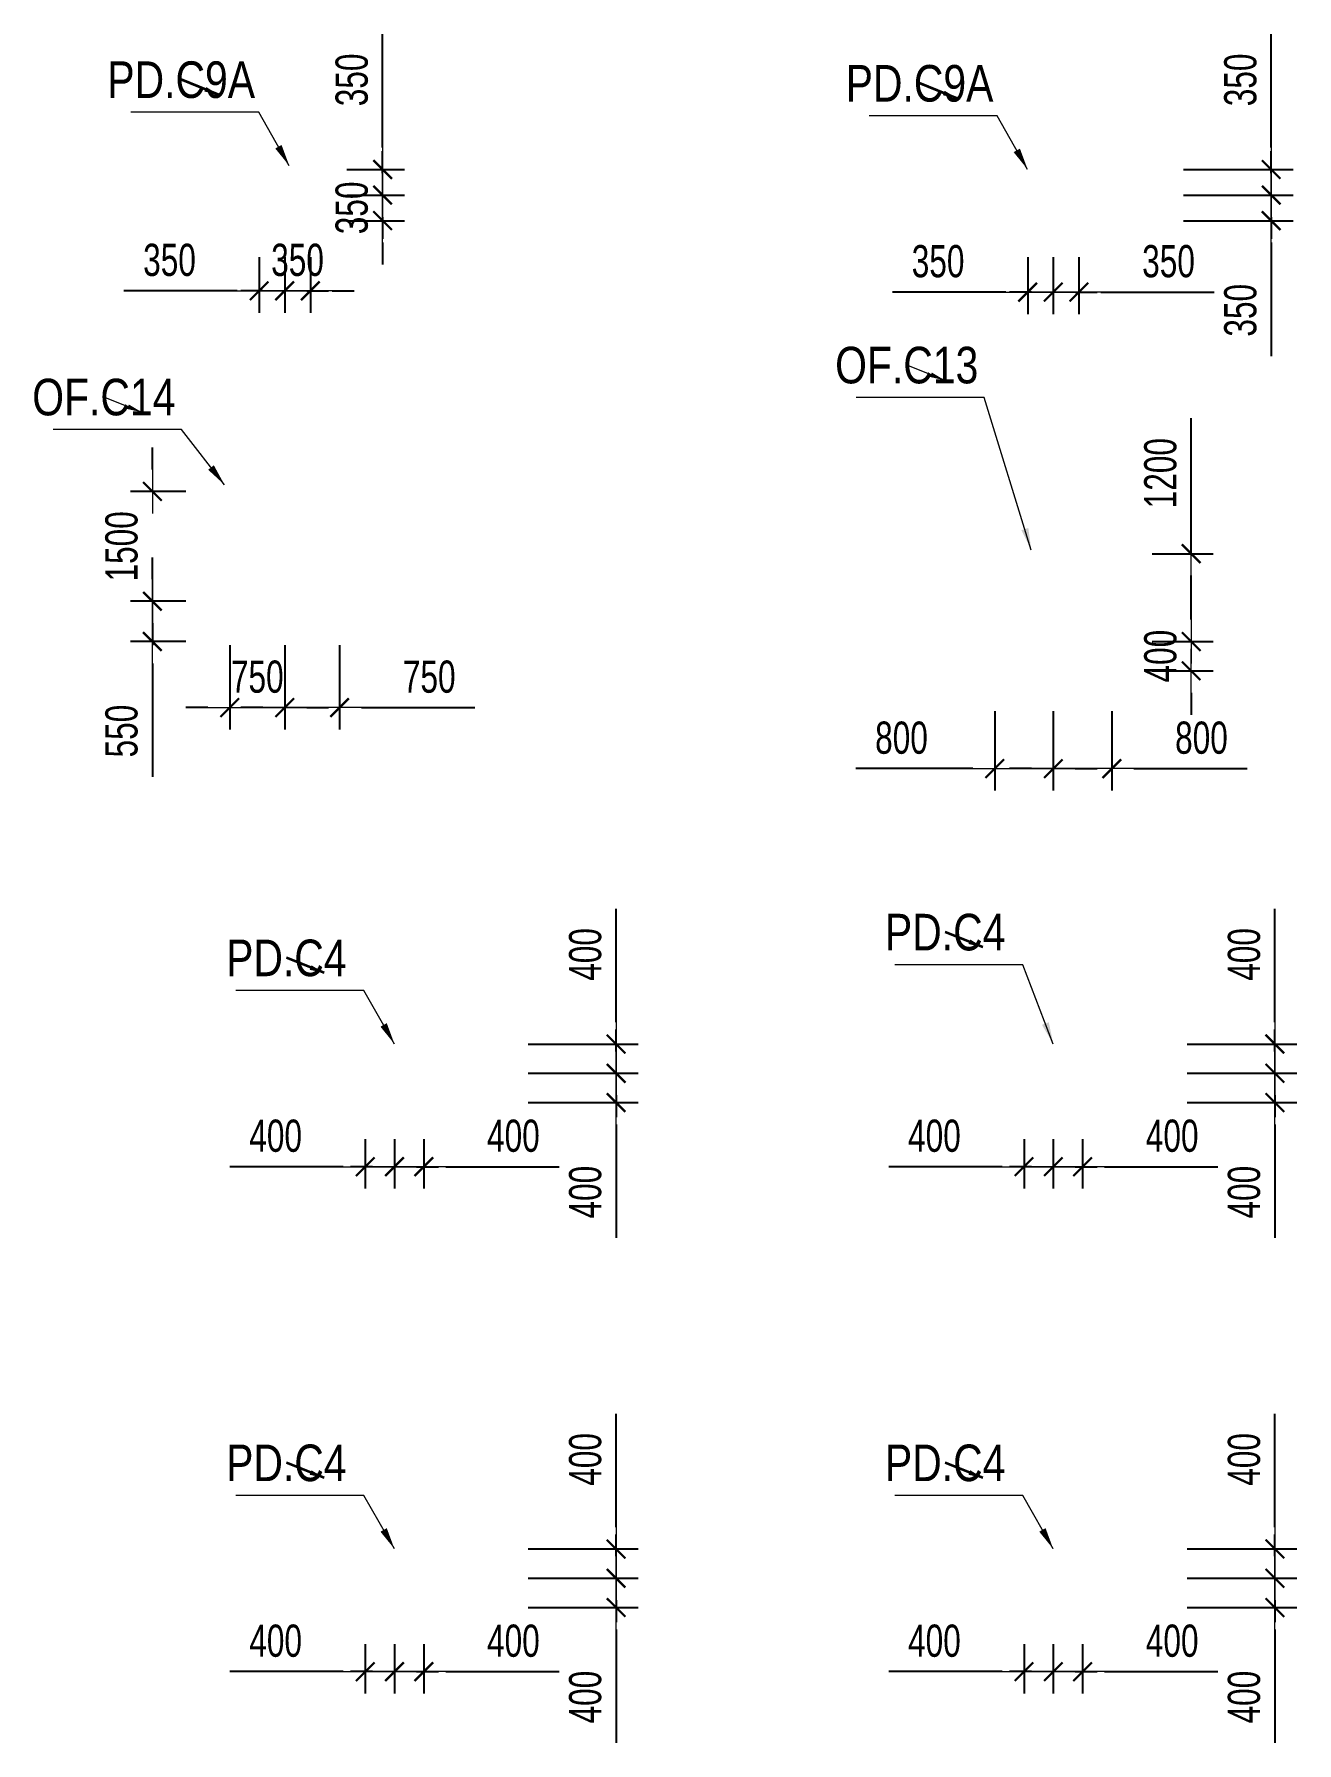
# Model space of a CAD drawing. Header units: millimetres. Extents: x -259680 to 286077, y 2206 to 90611.
# Drawn here: x 31777 to 49027, y 23251 to 46599 of the extents above; entities that cross this region are included whole.
import ezdxf
from ezdxf.enums import TextEntityAlignment as Align

# ---------------------------------------------------------------- set-up
doc = ezdxf.new("R2010")
doc.units = ezdxf.units.MM
doc.layers.get('0').update_dxf_attribs({"lineweight": 20})
doc.layers.get('Defpoints').update_dxf_attribs({"color": 151, "lineweight": 9})
for name, color, linetype, lineweight in [('$0$C1', 20, 'Continuous', 35), ('$1$NDC_S_ANNO', 7, 'Continuous', 20), ('$1$NDC_S_DIM', 1, 'Continuous', 15), ('$1$NDC_S_VN TEXT', 7, 'Continuous', 20), ('NDC_S_DIM', 1, 'Continuous', 15)]:
    doc.layers.add(name, color=color, linetype=linetype, lineweight=lineweight)
doc.styles.add('$1$NDC_DIM', font='', dxfattribs={"width": 0.75})
doc.styles.add('$2$ARIAL', font='arial.ttf', dxfattribs={"width": 0.8})
doc.styles.add('NDC_DIM', font='', dxfattribs={"width": 0.75})
doc.styles.get('$1$NDC_DIM').set_extended_font_data('Dotum')
doc.styles.get('NDC_DIM').set_extended_font_data('Dotum')
doc.dimstyles.new('$0$NDC_dim_150', dxfattribs={"dimscale": 150, "dimtxt": 2.2, "dimasz": 1.5, "dimexe": 1.5, "dimexo": 2.5, "dimgap": 1, "dimtad": 1, "dimdec": 0, "dimzin": 0, "dimdsep": 46, "dimtxsty": '$1$NDC_DIM', "dimblk": '$1$DIMMARK', "dimcen": 0.09, "dimdle": 1.2, "dimclrd": 1, "dimclre": 1, "dimclrt": 3, "dimadec": 0, "dimazin": 0, "dimtfac": 1, "dimtdec": 0, "dimtix": 1, "dimtofl": 0, "dimtmove": 0, "dimatfit": 3, "dimfxl": 0, "dimtolj": 1, "dimtzin": 0, "dimarcsym": 0})
doc.dimstyles.new('$1$NDC_dim_iso', dxfattribs={"dimtxt": 2.2, "dimasz": 1, "dimexe": 1.5, "dimexo": 2.5, "dimgap": 1, "dimtad": 1, "dimdec": 0, "dimzin": 0, "dimdsep": 46, "dimtxsty": '$1$NDC_DIM', "dimblk": '$1$DIMMARK', "dimcen": 0.09, "dimdle": 1.2, "dimclrd": 1, "dimclre": 1, "dimclrt": 3, "dimadec": 0, "dimazin": 0, "dimtfac": 1, "dimtdec": 0, "dimtix": 1, "dimtofl": 0, "dimtmove": 0, "dimatfit": 3, "dimfxl": 0, "dimtolj": 1, "dimtzin": 0, "dimarcsym": 0})
doc.dimstyles.new('NDC_dim_200', dxfattribs={"dimscale": 200, "dimtxt": 2.2, "dimasz": 1.5, "dimexe": 1.5, "dimexo": 2.5, "dimgap": 1, "dimtad": 1, "dimdec": 0, "dimzin": 0, "dimdsep": 46, "dimtxsty": 'NDC_DIM', "dimblk": 'DIMMARK', "dimcen": 0.09, "dimdle": 1.2, "dimclrd": 1, "dimclre": 1, "dimclrt": 3, "dimadec": 0, "dimazin": 0, "dimtfac": 1, "dimtdec": 0, "dimtix": 1, "dimtofl": 0, "dimtmove": 0, "dimatfit": 3, "dimfxl": 0, "dimtolj": 1, "dimtzin": 0, "dimarcsym": 0})

# ---------------------------------------------------------------- blocks, each defined once
blk = doc.blocks.new('$1$DIMMARK')
at = {"layer": '$1$NDC_S_DIM', "color": 1}
blk.add_line((-1.5, 0), (1, 0), dxfattribs=at)
at = {"layer": '$1$NDC_S_DIM', "color": 2, "const_width": 0.1}
blk.add_lwpolyline([(-0.424, -0.424), (0.424, 0.424)], dxfattribs=at)
blk = doc.blocks.new('DIMMARK')
at = {"layer": 'NDC_S_DIM', "color": 1}
blk.add_line((-1.5, 0), (1, 0), dxfattribs=at)
at = {"layer": 'NDC_S_DIM', "color": 2, "const_width": 0.1}
blk.add_lwpolyline([(-0.424, -0.424), (0.424, 0.424)], dxfattribs=at)
blk = doc.blocks.new('*D1469')
at = {"layer": 'Defpoints', "color": 0, "ltscale": 100, "transparency": 16777216}
for p in [(45700, 32000), (46100, 32000), (46100, 31124)]:
    blk.add_point(p, dxfattribs=at)
at = {"layer": 'NDC_S_DIM', "color": 1, "lineweight": -2, "ltscale": 100, "transparency": 16777216}
for p, q in [((45700, 31500), (45700, 30824)), ((46100, 31500), (46100, 30824)), ((45400, 31124), (45100, 31124)), ((46400, 31124), (47949, 31124))]:
    blk.add_line(p, q, dxfattribs=at)
at = {"layer": 'NDC_S_DIM', "color": 1, "lineweight": -2, "ltscale": 100, "transparency": 16777216, "xscale": 300, "yscale": 300, "zscale": 300}
blk.add_blockref('DIMMARK', (45700, 31124), dxfattribs=at)
at = {"layer": 'NDC_S_DIM', "color": 1, "lineweight": -2, "ltscale": 100, "transparency": 16777216, "xscale": 300, "yscale": 300, "zscale": 300, "rotation": 180}
blk.add_blockref('DIMMARK', (46100, 31124), dxfattribs=at)
at = {"layer": 'NDC_S_DIM', "color": 3, "ltscale": 100, "transparency": 16777216, "insert": (47324, 31544), "char_height": 440, "attachment_point": 5, "style": 'NDC_DIM'}
blk.add_mtext('\\A1;400', dxfattribs=at)
blk = doc.blocks.new('*D1470')
at = {"layer": 'Defpoints', "color": 0, "ltscale": 100, "transparency": 16777216}
for p in [(45300, 32000), (45700, 32000), (45700, 31124)]:
    blk.add_point(p, dxfattribs=at)
at = {"layer": 'NDC_S_DIM', "color": 1, "lineweight": -2, "ltscale": 100, "transparency": 16777216}
for p, q in [((45300, 31500), (45300, 30824)), ((45700, 31500), (45700, 30824)), ((45000, 31124), (43451, 31124)), ((46000, 31124), (46300, 31124))]:
    blk.add_line(p, q, dxfattribs=at)
at = {"layer": 'NDC_S_DIM', "color": 1, "lineweight": -2, "ltscale": 100, "transparency": 16777216, "xscale": 300, "yscale": 300, "zscale": 300}
blk.add_blockref('DIMMARK', (45300, 31124), dxfattribs=at)
at = {"layer": 'NDC_S_DIM', "color": 1, "lineweight": -2, "ltscale": 100, "transparency": 16777216, "xscale": 300, "yscale": 300, "zscale": 300, "rotation": 180}
blk.add_blockref('DIMMARK', (45700, 31124), dxfattribs=at)
at = {"layer": 'NDC_S_DIM', "color": 3, "ltscale": 100, "transparency": 16777216, "insert": (44076, 31544), "char_height": 440, "attachment_point": 5, "style": 'NDC_DIM'}
blk.add_mtext('\\A1;400', dxfattribs=at)
blk = doc.blocks.new('*D1471')
at = {"layer": 'Defpoints', "color": 0, "ltscale": 100, "transparency": 16777216}
for p in [(46100, 32800), (48727, 32800), (46100, 32400)]:
    blk.add_point(p, dxfattribs=at)
at = {"layer": 'NDC_S_DIM', "color": 1, "lineweight": -2, "ltscale": 100, "transparency": 16777216}
for p, q in [((48727, 33100), (48727, 34649)), ((47527, 32800), (49027, 32800)), ((47527, 32400), (49027, 32400)), ((48727, 32100), (48727, 31800))]:
    blk.add_line(p, q, dxfattribs=at)
at = {"layer": 'NDC_S_DIM', "color": 1, "lineweight": -2, "ltscale": 100, "transparency": 16777216, "xscale": 300, "yscale": 300, "zscale": 300}
for p, rotation in [((48727, 32800), 270), ((48727, 32400), 90)]:
    blk.add_blockref('DIMMARK', p, dxfattribs=dict(at, rotation=rotation))
at = {"layer": 'NDC_S_DIM', "color": 3, "ltscale": 100, "transparency": 16777216, "insert": (48307, 34024), "char_height": 440, "attachment_point": 5, "rotation": 90, "style": 'NDC_DIM'}
blk.add_mtext('\\A1;400', dxfattribs=at)
blk = doc.blocks.new('*D1472')
at = {"layer": 'Defpoints', "color": 0, "ltscale": 100, "transparency": 16777216}
for p in [(46100, 32400), (48727, 32400), (46100, 32000)]:
    blk.add_point(p, dxfattribs=at)
at = {"layer": 'NDC_S_DIM', "color": 1, "lineweight": -2, "ltscale": 100, "transparency": 16777216}
for p, q in [((48727, 32700), (48727, 33000)), ((47527, 32400), (49027, 32400)), ((47527, 32000), (49027, 32000)), ((48727, 31700), (48727, 30151))]:
    blk.add_line(p, q, dxfattribs=at)
at = {"layer": 'NDC_S_DIM', "color": 1, "lineweight": -2, "ltscale": 100, "transparency": 16777216, "xscale": 300, "yscale": 300, "zscale": 300}
for p, rotation in [((48727, 32400), 270), ((48727, 32000), 90)]:
    blk.add_blockref('DIMMARK', p, dxfattribs=dict(at, rotation=rotation))
at = {"layer": 'NDC_S_DIM', "color": 3, "ltscale": 100, "transparency": 16777216, "insert": (48307, 30776), "char_height": 440, "attachment_point": 5, "rotation": 90, "style": 'NDC_DIM'}
blk.add_mtext('\\A1;400', dxfattribs=at)
blk = doc.blocks.new('*D1473')
at = {"layer": 'Defpoints', "color": 0, "ltscale": 100, "transparency": 16777216}
for p in [(36700, 32000), (37100, 32000), (37100, 31124)]:
    blk.add_point(p, dxfattribs=at)
at = {"layer": 'NDC_S_DIM', "color": 1, "lineweight": -2, "ltscale": 100, "transparency": 16777216}
for p, q in [((36700, 31500), (36700, 30824)), ((37100, 31500), (37100, 30824)), ((36400, 31124), (36100, 31124)), ((37400, 31124), (38949, 31124))]:
    blk.add_line(p, q, dxfattribs=at)
at = {"layer": 'NDC_S_DIM', "color": 1, "lineweight": -2, "ltscale": 100, "transparency": 16777216, "xscale": 300, "yscale": 300, "zscale": 300}
blk.add_blockref('DIMMARK', (36700, 31124), dxfattribs=at)
at = {"layer": 'NDC_S_DIM', "color": 1, "lineweight": -2, "ltscale": 100, "transparency": 16777216, "xscale": 300, "yscale": 300, "zscale": 300, "rotation": 180}
blk.add_blockref('DIMMARK', (37100, 31124), dxfattribs=at)
at = {"layer": 'NDC_S_DIM', "color": 3, "ltscale": 100, "transparency": 16777216, "insert": (38324, 31544), "char_height": 440, "attachment_point": 5, "style": 'NDC_DIM'}
blk.add_mtext('\\A1;400', dxfattribs=at)
blk = doc.blocks.new('*D1474')
at = {"layer": 'Defpoints', "color": 0, "ltscale": 100, "transparency": 16777216}
for p in [(36300, 32000), (36700, 32000), (36700, 31124)]:
    blk.add_point(p, dxfattribs=at)
at = {"layer": 'NDC_S_DIM', "color": 1, "lineweight": -2, "ltscale": 100, "transparency": 16777216}
for p, q in [((36300, 31500), (36300, 30824)), ((36700, 31500), (36700, 30824)), ((36000, 31124), (34451, 31124)), ((37000, 31124), (37300, 31124))]:
    blk.add_line(p, q, dxfattribs=at)
at = {"layer": 'NDC_S_DIM', "color": 1, "lineweight": -2, "ltscale": 100, "transparency": 16777216, "xscale": 300, "yscale": 300, "zscale": 300}
blk.add_blockref('DIMMARK', (36300, 31124), dxfattribs=at)
at = {"layer": 'NDC_S_DIM', "color": 1, "lineweight": -2, "ltscale": 100, "transparency": 16777216, "xscale": 300, "yscale": 300, "zscale": 300, "rotation": 180}
blk.add_blockref('DIMMARK', (36700, 31124), dxfattribs=at)
at = {"layer": 'NDC_S_DIM', "color": 3, "ltscale": 100, "transparency": 16777216, "insert": (35076, 31544), "char_height": 440, "attachment_point": 5, "style": 'NDC_DIM'}
blk.add_mtext('\\A1;400', dxfattribs=at)
blk = doc.blocks.new('*D1475')
at = {"layer": 'Defpoints', "color": 0, "ltscale": 100, "transparency": 16777216}
for p in [(37100, 32800), (39727, 32800), (37100, 32400)]:
    blk.add_point(p, dxfattribs=at)
at = {"layer": 'NDC_S_DIM', "color": 1, "lineweight": -2, "ltscale": 100, "transparency": 16777216}
for p, q in [((39727, 33100), (39727, 34649)), ((38527, 32800), (40027, 32800)), ((38527, 32400), (40027, 32400)), ((39727, 32100), (39727, 31800))]:
    blk.add_line(p, q, dxfattribs=at)
at = {"layer": 'NDC_S_DIM', "color": 1, "lineweight": -2, "ltscale": 100, "transparency": 16777216, "xscale": 300, "yscale": 300, "zscale": 300}
for p, rotation in [((39727, 32800), 270), ((39727, 32400), 90)]:
    blk.add_blockref('DIMMARK', p, dxfattribs=dict(at, rotation=rotation))
at = {"layer": 'NDC_S_DIM', "color": 3, "ltscale": 100, "transparency": 16777216, "insert": (39307, 34024), "char_height": 440, "attachment_point": 5, "rotation": 90, "style": 'NDC_DIM'}
blk.add_mtext('\\A1;400', dxfattribs=at)
blk = doc.blocks.new('*D1476')
at = {"layer": 'Defpoints', "color": 0, "ltscale": 100, "transparency": 16777216}
for p in [(37100, 32400), (39727, 32400), (37100, 32000)]:
    blk.add_point(p, dxfattribs=at)
at = {"layer": 'NDC_S_DIM', "color": 1, "lineweight": -2, "ltscale": 100, "transparency": 16777216}
for p, q in [((39727, 32700), (39727, 33000)), ((38527, 32400), (40027, 32400)), ((38527, 32000), (40027, 32000)), ((39727, 31700), (39727, 30151))]:
    blk.add_line(p, q, dxfattribs=at)
at = {"layer": 'NDC_S_DIM', "color": 1, "lineweight": -2, "ltscale": 100, "transparency": 16777216, "xscale": 300, "yscale": 300, "zscale": 300}
for p, rotation in [((39727, 32400), 270), ((39727, 32000), 90)]:
    blk.add_blockref('DIMMARK', p, dxfattribs=dict(at, rotation=rotation))
at = {"layer": 'NDC_S_DIM', "color": 3, "ltscale": 100, "transparency": 16777216, "insert": (39307, 30776), "char_height": 440, "attachment_point": 5, "rotation": 90, "style": 'NDC_DIM'}
blk.add_mtext('\\A1;400', dxfattribs=at)
blk = doc.blocks.new('*D1477')
at = {"layer": 'Defpoints', "color": 0, "ltscale": 100, "transparency": 16777216}
for p in [(36700, 25100), (37100, 25100), (37100, 24224)]:
    blk.add_point(p, dxfattribs=at)
at = {"layer": 'NDC_S_DIM', "color": 1, "lineweight": -2, "ltscale": 100, "transparency": 16777216}
for p, q in [((36700, 24600), (36700, 23924)), ((37100, 24600), (37100, 23924)), ((36400, 24224), (36100, 24224)), ((37400, 24224), (38949, 24224))]:
    blk.add_line(p, q, dxfattribs=at)
at = {"layer": 'NDC_S_DIM', "color": 1, "lineweight": -2, "ltscale": 100, "transparency": 16777216, "xscale": 300, "yscale": 300, "zscale": 300}
blk.add_blockref('DIMMARK', (36700, 24224), dxfattribs=at)
at = {"layer": 'NDC_S_DIM', "color": 1, "lineweight": -2, "ltscale": 100, "transparency": 16777216, "xscale": 300, "yscale": 300, "zscale": 300, "rotation": 180}
blk.add_blockref('DIMMARK', (37100, 24224), dxfattribs=at)
at = {"layer": 'NDC_S_DIM', "color": 3, "ltscale": 100, "transparency": 16777216, "insert": (38324, 24644), "char_height": 440, "attachment_point": 5, "style": 'NDC_DIM'}
blk.add_mtext('\\A1;400', dxfattribs=at)
blk = doc.blocks.new('*D1478')
at = {"layer": 'Defpoints', "color": 0, "ltscale": 100, "transparency": 16777216}
for p in [(36300, 25100), (36700, 25100), (36700, 24224)]:
    blk.add_point(p, dxfattribs=at)
at = {"layer": 'NDC_S_DIM', "color": 1, "lineweight": -2, "ltscale": 100, "transparency": 16777216}
for p, q in [((36300, 24600), (36300, 23924)), ((36700, 24600), (36700, 23924)), ((36000, 24224), (34451, 24224)), ((37000, 24224), (37300, 24224))]:
    blk.add_line(p, q, dxfattribs=at)
at = {"layer": 'NDC_S_DIM', "color": 1, "lineweight": -2, "ltscale": 100, "transparency": 16777216, "xscale": 300, "yscale": 300, "zscale": 300}
blk.add_blockref('DIMMARK', (36300, 24224), dxfattribs=at)
at = {"layer": 'NDC_S_DIM', "color": 1, "lineweight": -2, "ltscale": 100, "transparency": 16777216, "xscale": 300, "yscale": 300, "zscale": 300, "rotation": 180}
blk.add_blockref('DIMMARK', (36700, 24224), dxfattribs=at)
at = {"layer": 'NDC_S_DIM', "color": 3, "ltscale": 100, "transparency": 16777216, "insert": (35076, 24644), "char_height": 440, "attachment_point": 5, "style": 'NDC_DIM'}
blk.add_mtext('\\A1;400', dxfattribs=at)
blk = doc.blocks.new('*D1479')
at = {"layer": 'Defpoints', "color": 0, "ltscale": 100, "transparency": 16777216}
for p in [(37100, 25900), (39727, 25900), (37100, 25500)]:
    blk.add_point(p, dxfattribs=at)
at = {"layer": 'NDC_S_DIM', "color": 1, "lineweight": -2, "ltscale": 100, "transparency": 16777216}
for p, q in [((39727, 26200), (39727, 27749)), ((38527, 25900), (40027, 25900)), ((38527, 25500), (40027, 25500)), ((39727, 25200), (39727, 24900))]:
    blk.add_line(p, q, dxfattribs=at)
at = {"layer": 'NDC_S_DIM', "color": 1, "lineweight": -2, "ltscale": 100, "transparency": 16777216, "xscale": 300, "yscale": 300, "zscale": 300}
for p, rotation in [((39727, 25900), 270), ((39727, 25500), 90)]:
    blk.add_blockref('DIMMARK', p, dxfattribs=dict(at, rotation=rotation))
at = {"layer": 'NDC_S_DIM', "color": 3, "ltscale": 100, "transparency": 16777216, "insert": (39307, 27124), "char_height": 440, "attachment_point": 5, "rotation": 90, "style": 'NDC_DIM'}
blk.add_mtext('\\A1;400', dxfattribs=at)
blk = doc.blocks.new('*D1480')
at = {"layer": 'Defpoints', "color": 0, "ltscale": 100, "transparency": 16777216}
for p in [(37100, 25500), (39727, 25500), (37100, 25100)]:
    blk.add_point(p, dxfattribs=at)
at = {"layer": 'NDC_S_DIM', "color": 1, "lineweight": -2, "ltscale": 100, "transparency": 16777216}
for p, q in [((39727, 25800), (39727, 26100)), ((38527, 25500), (40027, 25500)), ((38527, 25100), (40027, 25100)), ((39727, 24800), (39727, 23251))]:
    blk.add_line(p, q, dxfattribs=at)
at = {"layer": 'NDC_S_DIM', "color": 1, "lineweight": -2, "ltscale": 100, "transparency": 16777216, "xscale": 300, "yscale": 300, "zscale": 300}
for p, rotation in [((39727, 25500), 270), ((39727, 25100), 90)]:
    blk.add_blockref('DIMMARK', p, dxfattribs=dict(at, rotation=rotation))
at = {"layer": 'NDC_S_DIM', "color": 3, "ltscale": 100, "transparency": 16777216, "insert": (39307, 23876), "char_height": 440, "attachment_point": 5, "rotation": 90, "style": 'NDC_DIM'}
blk.add_mtext('\\A1;400', dxfattribs=at)
blk = doc.blocks.new('*D1481')
at = {"layer": 'Defpoints', "color": 0, "ltscale": 100, "transparency": 16777216}
for p in [(45700, 25100), (46100, 25100), (46100, 24224)]:
    blk.add_point(p, dxfattribs=at)
at = {"layer": 'NDC_S_DIM', "color": 1, "lineweight": -2, "ltscale": 100, "transparency": 16777216}
for p, q in [((45700, 24600), (45700, 23924)), ((46100, 24600), (46100, 23924)), ((45400, 24224), (45100, 24224)), ((46400, 24224), (47949, 24224))]:
    blk.add_line(p, q, dxfattribs=at)
at = {"layer": 'NDC_S_DIM', "color": 1, "lineweight": -2, "ltscale": 100, "transparency": 16777216, "xscale": 300, "yscale": 300, "zscale": 300}
blk.add_blockref('DIMMARK', (45700, 24224), dxfattribs=at)
at = {"layer": 'NDC_S_DIM', "color": 1, "lineweight": -2, "ltscale": 100, "transparency": 16777216, "xscale": 300, "yscale": 300, "zscale": 300, "rotation": 180}
blk.add_blockref('DIMMARK', (46100, 24224), dxfattribs=at)
at = {"layer": 'NDC_S_DIM', "color": 3, "ltscale": 100, "transparency": 16777216, "insert": (47324, 24644), "char_height": 440, "attachment_point": 5, "style": 'NDC_DIM'}
blk.add_mtext('\\A1;400', dxfattribs=at)
blk = doc.blocks.new('*D1482')
at = {"layer": 'Defpoints', "color": 0, "ltscale": 100, "transparency": 16777216}
for p in [(45300, 25100), (45700, 25100), (45700, 24224)]:
    blk.add_point(p, dxfattribs=at)
at = {"layer": 'NDC_S_DIM', "color": 1, "lineweight": -2, "ltscale": 100, "transparency": 16777216}
for p, q in [((45300, 24600), (45300, 23924)), ((45700, 24600), (45700, 23924)), ((45000, 24224), (43451, 24224)), ((46000, 24224), (46300, 24224))]:
    blk.add_line(p, q, dxfattribs=at)
at = {"layer": 'NDC_S_DIM', "color": 1, "lineweight": -2, "ltscale": 100, "transparency": 16777216, "xscale": 300, "yscale": 300, "zscale": 300}
blk.add_blockref('DIMMARK', (45300, 24224), dxfattribs=at)
at = {"layer": 'NDC_S_DIM', "color": 1, "lineweight": -2, "ltscale": 100, "transparency": 16777216, "xscale": 300, "yscale": 300, "zscale": 300, "rotation": 180}
blk.add_blockref('DIMMARK', (45700, 24224), dxfattribs=at)
at = {"layer": 'NDC_S_DIM', "color": 3, "ltscale": 100, "transparency": 16777216, "insert": (44076, 24644), "char_height": 440, "attachment_point": 5, "style": 'NDC_DIM'}
blk.add_mtext('\\A1;400', dxfattribs=at)
blk = doc.blocks.new('*D1483')
at = {"layer": 'Defpoints', "color": 0, "ltscale": 100, "transparency": 16777216}
for p in [(46100, 25900), (48727, 25900), (46100, 25500)]:
    blk.add_point(p, dxfattribs=at)
at = {"layer": 'NDC_S_DIM', "color": 1, "lineweight": -2, "ltscale": 100, "transparency": 16777216}
for p, q in [((48727, 26200), (48727, 27749)), ((47527, 25900), (49027, 25900)), ((47527, 25500), (49027, 25500)), ((48727, 25200), (48727, 24900))]:
    blk.add_line(p, q, dxfattribs=at)
at = {"layer": 'NDC_S_DIM', "color": 1, "lineweight": -2, "ltscale": 100, "transparency": 16777216, "xscale": 300, "yscale": 300, "zscale": 300}
for p, rotation in [((48727, 25900), 270), ((48727, 25500), 90)]:
    blk.add_blockref('DIMMARK', p, dxfattribs=dict(at, rotation=rotation))
at = {"layer": 'NDC_S_DIM', "color": 3, "ltscale": 100, "transparency": 16777216, "insert": (48307, 27124), "char_height": 440, "attachment_point": 5, "rotation": 90, "style": 'NDC_DIM'}
blk.add_mtext('\\A1;400', dxfattribs=at)
blk = doc.blocks.new('*D1484')
at = {"layer": 'Defpoints', "color": 0, "ltscale": 100, "transparency": 16777216}
for p in [(46100, 25500), (48727, 25500), (46100, 25100)]:
    blk.add_point(p, dxfattribs=at)
at = {"layer": 'NDC_S_DIM', "color": 1, "lineweight": -2, "ltscale": 100, "transparency": 16777216}
for p, q in [((48727, 25800), (48727, 26100)), ((47527, 25500), (49027, 25500)), ((47527, 25100), (49027, 25100)), ((48727, 24800), (48727, 23251))]:
    blk.add_line(p, q, dxfattribs=at)
at = {"layer": 'NDC_S_DIM', "color": 1, "lineweight": -2, "ltscale": 100, "transparency": 16777216, "xscale": 300, "yscale": 300, "zscale": 300}
for p, rotation in [((48727, 25500), 270), ((48727, 25100), 90)]:
    blk.add_blockref('DIMMARK', p, dxfattribs=dict(at, rotation=rotation))
at = {"layer": 'NDC_S_DIM', "color": 3, "ltscale": 100, "transparency": 16777216, "insert": (48307, 23876), "char_height": 440, "attachment_point": 5, "rotation": 90, "style": 'NDC_DIM'}
blk.add_mtext('\\A1;400', dxfattribs=at)
blk = doc.blocks.new('*D1435')
at = {"layer": 'Defpoints', "color": 0, "ltscale": 100, "transparency": 16777216}
for p in [(34350, 40350), (33392, 38850), (34350, 38850)]:
    blk.add_point(p, dxfattribs=at)
at = {"layer": 'NDC_S_DIM', "color": 1, "lineweight": -2, "ltscale": 100, "transparency": 16777216}
for p, q in [((33392, 40650), (33392, 40950)), ((33850, 40350), (33092, 40350)), ((33850, 38850), (33092, 38850)), ((33392, 38550), (33392, 38250))]:
    blk.add_line(p, q, dxfattribs=at)
at = {"layer": 'NDC_S_DIM', "color": 1, "lineweight": -2, "ltscale": 100, "transparency": 16777216, "xscale": 300, "yscale": 300, "zscale": 300}
for p, rotation in [((33392, 40350), 270), ((33392, 38850), 90)]:
    blk.add_blockref('DIMMARK', p, dxfattribs=dict(at, rotation=rotation))
at = {"layer": 'NDC_S_DIM', "color": 3, "ltscale": 100, "transparency": 16777216, "insert": (32972, 39600), "char_height": 440, "attachment_point": 5, "rotation": 90, "style": 'NDC_DIM'}
blk.add_mtext('\\A1;1500', dxfattribs=at)
blk = doc.blocks.new('*D1436')
at = {"layer": 'Defpoints', "color": 0, "ltscale": 100, "transparency": 16777216}
for p in [(34350, 38850), (33392, 38300), (34350, 38300)]:
    blk.add_point(p, dxfattribs=at)
at = {"layer": 'NDC_S_DIM', "color": 1, "lineweight": -2, "ltscale": 100, "transparency": 16777216}
for p, q in [((33392, 39150), (33392, 39450)), ((33850, 38850), (33092, 38850)), ((33850, 38300), (33092, 38300)), ((33392, 38000), (33392, 36451))]:
    blk.add_line(p, q, dxfattribs=at)
at = {"layer": 'NDC_S_DIM', "color": 1, "lineweight": -2, "ltscale": 100, "transparency": 16777216, "xscale": 300, "yscale": 300, "zscale": 300}
for p, rotation in [((33392, 38850), 270), ((33392, 38300), 90)]:
    blk.add_blockref('DIMMARK', p, dxfattribs=dict(at, rotation=rotation))
at = {"layer": 'NDC_S_DIM', "color": 3, "ltscale": 100, "transparency": 16777216, "insert": (32972, 37076), "char_height": 440, "attachment_point": 5, "rotation": 90, "style": 'NDC_DIM'}
blk.add_mtext('\\A1;550', dxfattribs=at)
blk = doc.blocks.new('*D1437')
at = {"layer": 'Defpoints', "color": 0, "ltscale": 100, "transparency": 16777216}
for p in [(34450, 38750), (35200, 38750), (35200, 37397)]:
    blk.add_point(p, dxfattribs=at)
at = {"layer": 'NDC_S_DIM', "color": 1, "lineweight": -2, "ltscale": 100, "transparency": 16777216}
for p, q in [((34450, 38250), (34450, 37097)), ((35200, 38250), (35200, 37097)), ((34150, 37397), (33850, 37397)), ((35500, 37397), (35800, 37397))]:
    blk.add_line(p, q, dxfattribs=at)
at = {"layer": 'NDC_S_DIM', "color": 1, "lineweight": -2, "ltscale": 100, "transparency": 16777216, "xscale": 300, "yscale": 300, "zscale": 300}
blk.add_blockref('DIMMARK', (34450, 37397), dxfattribs=at)
at = {"layer": 'NDC_S_DIM', "color": 1, "lineweight": -2, "ltscale": 100, "transparency": 16777216, "xscale": 300, "yscale": 300, "zscale": 300, "rotation": 180}
blk.add_blockref('DIMMARK', (35200, 37397), dxfattribs=at)
at = {"layer": 'NDC_S_DIM', "color": 3, "ltscale": 100, "transparency": 16777216, "insert": (34825, 37817), "char_height": 440, "attachment_point": 5, "style": 'NDC_DIM'}
blk.add_mtext('\\A1;750', dxfattribs=at)
blk = doc.blocks.new('*D1801')
at = {"layer": 'Defpoints', "color": 0, "ltscale": 100, "transparency": 16777216}
for p in [(35200, 38750), (35950, 38750), (35950, 37397)]:
    blk.add_point(p, dxfattribs=at)
at = {"layer": 'NDC_S_DIM', "color": 1, "lineweight": -2, "ltscale": 100, "transparency": 16777216}
for p, q in [((35200, 38250), (35200, 37097)), ((35950, 38250), (35950, 37097)), ((34900, 37397), (34600, 37397)), ((36250, 37397), (37799, 37397))]:
    blk.add_line(p, q, dxfattribs=at)
at = {"layer": 'NDC_S_DIM', "color": 1, "lineweight": -2, "ltscale": 100, "transparency": 16777216, "xscale": 300, "yscale": 300, "zscale": 300}
blk.add_blockref('DIMMARK', (35200, 37397), dxfattribs=at)
at = {"layer": 'NDC_S_DIM', "color": 1, "lineweight": -2, "ltscale": 100, "transparency": 16777216, "xscale": 300, "yscale": 300, "zscale": 300, "rotation": 180}
blk.add_blockref('DIMMARK', (35950, 37397), dxfattribs=at)
at = {"layer": 'NDC_S_DIM', "color": 3, "ltscale": 100, "transparency": 16777216, "insert": (37174, 37817), "char_height": 440, "attachment_point": 5, "style": 'NDC_DIM'}
blk.add_mtext('\\A1;750', dxfattribs=at)
blk = doc.blocks.new('*D1802')
at = {"layer": 'Defpoints', "color": 0, "ltscale": 100, "transparency": 16777216}
for p in [(35200, 44050), (35550, 44050), (35550, 43092)]:
    blk.add_point(p, dxfattribs=at)
at = {"layer": 'NDC_S_DIM', "color": 1, "lineweight": -2, "ltscale": 100, "transparency": 16777216}
for p, q in [((35200, 43550), (35200, 42792)), ((35550, 43550), (35550, 42792)), ((34900, 43092), (34600, 43092)), ((35850, 43092), (36150, 43092))]:
    blk.add_line(p, q, dxfattribs=at)
at = {"layer": 'NDC_S_DIM', "color": 1, "lineweight": -2, "ltscale": 100, "transparency": 16777216, "xscale": 300, "yscale": 300, "zscale": 300}
blk.add_blockref('DIMMARK', (35200, 43092), dxfattribs=at)
at = {"layer": 'NDC_S_DIM', "color": 1, "lineweight": -2, "ltscale": 100, "transparency": 16777216, "xscale": 300, "yscale": 300, "zscale": 300, "rotation": 180}
blk.add_blockref('DIMMARK', (35550, 43092), dxfattribs=at)
at = {"layer": 'NDC_S_DIM', "color": 3, "ltscale": 100, "transparency": 16777216, "insert": (35375, 43512), "char_height": 440, "attachment_point": 5, "style": 'NDC_DIM'}
blk.add_mtext('\\A1;350', dxfattribs=at)
blk = doc.blocks.new('*D1803')
at = {"layer": 'Defpoints', "color": 0, "ltscale": 100, "transparency": 16777216}
for p in [(34850, 44050), (35200, 44050), (34850, 43092)]:
    blk.add_point(p, dxfattribs=at)
at = {"layer": 'NDC_S_DIM', "color": 1, "lineweight": -2, "ltscale": 100, "transparency": 16777216}
for p, q in [((34850, 43550), (34850, 42792)), ((35200, 43550), (35200, 42792)), ((34550, 43092), (33001, 43092)), ((35500, 43092), (35800, 43092))]:
    blk.add_line(p, q, dxfattribs=at)
at = {"layer": 'NDC_S_DIM', "color": 1, "lineweight": -2, "ltscale": 100, "transparency": 16777216, "xscale": 300, "yscale": 300, "zscale": 300}
blk.add_blockref('DIMMARK', (34850, 43092), dxfattribs=at)
at = {"layer": 'NDC_S_DIM', "color": 1, "lineweight": -2, "ltscale": 100, "transparency": 16777216, "xscale": 300, "yscale": 300, "zscale": 300, "rotation": 180}
blk.add_blockref('DIMMARK', (35200, 43092), dxfattribs=at)
at = {"layer": 'NDC_S_DIM', "color": 3, "ltscale": 100, "transparency": 16777216, "insert": (33626, 43512), "char_height": 440, "attachment_point": 5, "style": 'NDC_DIM'}
blk.add_mtext('\\A1;350', dxfattribs=at)
blk = doc.blocks.new('*D1804')
at = {"layer": 'Defpoints', "color": 0, "ltscale": 100, "transparency": 16777216}
for p in [(35550, 44400), (36537, 44400), (35550, 44050)]:
    blk.add_point(p, dxfattribs=at)
at = {"layer": 'NDC_S_DIM', "color": 1, "lineweight": -2, "ltscale": 100, "transparency": 16777216}
for p, q in [((36537, 44700), (36537, 45000)), ((36050, 44400), (36837, 44400)), ((36050, 44050), (36837, 44050)), ((36537, 43750), (36537, 43450))]:
    blk.add_line(p, q, dxfattribs=at)
at = {"layer": 'NDC_S_DIM', "color": 1, "lineweight": -2, "ltscale": 100, "transparency": 16777216, "xscale": 300, "yscale": 300, "zscale": 300}
for p, rotation in [((36537, 44400), 270), ((36537, 44050), 90)]:
    blk.add_blockref('DIMMARK', p, dxfattribs=dict(at, rotation=rotation))
at = {"layer": 'NDC_S_DIM', "color": 3, "ltscale": 100, "transparency": 16777216, "insert": (36117, 44225), "char_height": 440, "attachment_point": 5, "rotation": 90, "style": 'NDC_DIM'}
blk.add_mtext('\\A1;350', dxfattribs=at)
blk = doc.blocks.new('*D1805')
at = {"layer": 'Defpoints', "color": 0, "ltscale": 100, "transparency": 16777216}
for p in [(35550, 44750), (36537, 44750), (35550, 44400)]:
    blk.add_point(p, dxfattribs=at)
at = {"layer": 'NDC_S_DIM', "color": 1, "lineweight": -2, "ltscale": 100, "transparency": 16777216}
for p, q in [((36537, 45050), (36537, 46599)), ((36050, 44750), (36837, 44750)), ((36050, 44400), (36837, 44400)), ((36537, 44100), (36537, 43800))]:
    blk.add_line(p, q, dxfattribs=at)
at = {"layer": 'NDC_S_DIM', "color": 1, "lineweight": -2, "ltscale": 100, "transparency": 16777216, "xscale": 300, "yscale": 300, "zscale": 300}
for p, rotation in [((36537, 44750), 270), ((36537, 44400), 90)]:
    blk.add_blockref('DIMMARK', p, dxfattribs=dict(at, rotation=rotation))
at = {"layer": 'NDC_S_DIM', "color": 3, "ltscale": 100, "transparency": 16777216, "insert": (36117, 45974), "char_height": 440, "attachment_point": 5, "rotation": 90, "style": 'NDC_DIM'}
blk.add_mtext('\\A1;350', dxfattribs=at)
blk = doc.blocks.new('*D1757')
at = {"layer": 'Defpoints', "color": 0, "ltscale": 100, "transparency": 16777216}
for p in [(44900, 37850), (45700, 37850), (45700, 36563)]:
    blk.add_point(p, dxfattribs=at)
at = {"layer": 'NDC_S_DIM', "color": 1, "lineweight": -2, "ltscale": 100, "transparency": 16777216}
for p, q in [((44900, 37350), (44900, 36263)), ((45700, 37350), (45700, 36263)), ((44600, 36563), (43001, 36563)), ((46000, 36563), (46300, 36563))]:
    blk.add_line(p, q, dxfattribs=at)
at = {"layer": 'NDC_S_DIM', "color": 1, "lineweight": -2, "ltscale": 100, "transparency": 16777216, "xscale": 300, "yscale": 300, "zscale": 300}
blk.add_blockref('DIMMARK', (44900, 36563), dxfattribs=at)
at = {"layer": 'NDC_S_DIM', "color": 1, "lineweight": -2, "ltscale": 100, "transparency": 16777216, "xscale": 300, "yscale": 300, "zscale": 300, "rotation": 180}
blk.add_blockref('DIMMARK', (45700, 36563), dxfattribs=at)
at = {"layer": 'NDC_S_DIM', "color": 3, "ltscale": 100, "transparency": 16777216, "insert": (43626, 36983), "char_height": 440, "attachment_point": 5, "style": 'NDC_DIM'}
blk.add_mtext('\\A1;800', dxfattribs=at)
blk = doc.blocks.new('*D1758')
at = {"layer": 'Defpoints', "color": 0, "ltscale": 100, "transparency": 16777216}
for p in [(46550, 39500), (46550, 38300), (47584, 38300)]:
    blk.add_point(p, dxfattribs=at)
at = {"layer": 'NDC_S_DIM', "color": 1, "lineweight": -2, "ltscale": 100, "transparency": 16777216}
for p, q in [((47584, 39500), (47584, 41350)), ((47050, 39500), (47884, 39500)), ((47584, 38600), (47584, 39200)), ((47050, 38300), (47884, 38300))]:
    blk.add_line(p, q, dxfattribs=at)
at = {"layer": 'NDC_S_DIM', "color": 1, "lineweight": -2, "ltscale": 100, "transparency": 16777216, "xscale": 300, "yscale": 300, "zscale": 300}
for p, rotation in [((47584, 39500), 90), ((47584, 38300), 270)]:
    blk.add_blockref('DIMMARK', p, dxfattribs=dict(at, rotation=rotation))
at = {"layer": 'NDC_S_DIM', "color": 3, "ltscale": 100, "transparency": 16777216, "insert": (47164, 40600), "char_height": 440, "attachment_point": 5, "rotation": 90, "style": 'NDC_DIM'}
blk.add_mtext('\\A1;1200', dxfattribs=at)
blk = doc.blocks.new('*D1759')
at = {"layer": 'Defpoints', "color": 0, "ltscale": 100, "transparency": 16777216}
for p in [(46550, 38300), (46550, 37900), (47584, 37900)]:
    blk.add_point(p, dxfattribs=at)
at = {"layer": 'NDC_S_DIM', "color": 1, "lineweight": -2, "ltscale": 100, "transparency": 16777216}
for p, q in [((47584, 38600), (47584, 38900)), ((47050, 38300), (47884, 38300)), ((47050, 37900), (47884, 37900)), ((47584, 37600), (47584, 37300))]:
    blk.add_line(p, q, dxfattribs=at)
at = {"layer": 'NDC_S_DIM', "color": 1, "lineweight": -2, "ltscale": 100, "transparency": 16777216, "xscale": 300, "yscale": 300, "zscale": 300}
for p, rotation in [((47584, 38300), 270), ((47584, 37900), 90)]:
    blk.add_blockref('DIMMARK', p, dxfattribs=dict(at, rotation=rotation))
at = {"layer": 'NDC_S_DIM', "color": 3, "ltscale": 100, "transparency": 16777216, "insert": (47164, 38100), "char_height": 440, "attachment_point": 5, "rotation": 90, "style": 'NDC_DIM'}
blk.add_mtext('\\A1;400', dxfattribs=at)
blk = doc.blocks.new('*D1775')
at = {"layer": 'Defpoints', "color": 0, "ltscale": 100, "transparency": 16777216}
for p in [(45700, 44050), (46050, 44050), (46050, 43074)]:
    blk.add_point(p, dxfattribs=at)
at = {"layer": 'NDC_S_DIM', "color": 1, "lineweight": -2, "ltscale": 100, "transparency": 16777216}
for p, q in [((45700, 43550), (45700, 42774)), ((46050, 43550), (46050, 42774)), ((45400, 43074), (45100, 43074)), ((46350, 43074), (47899, 43074))]:
    blk.add_line(p, q, dxfattribs=at)
at = {"layer": 'NDC_S_DIM', "color": 1, "lineweight": -2, "ltscale": 100, "transparency": 16777216, "xscale": 300, "yscale": 300, "zscale": 300}
blk.add_blockref('DIMMARK', (45700, 43074), dxfattribs=at)
at = {"layer": 'NDC_S_DIM', "color": 1, "lineweight": -2, "ltscale": 100, "transparency": 16777216, "xscale": 300, "yscale": 300, "zscale": 300, "rotation": 180}
blk.add_blockref('DIMMARK', (46050, 43074), dxfattribs=at)
at = {"layer": 'NDC_S_DIM', "color": 3, "ltscale": 100, "transparency": 16777216, "insert": (47274, 43494), "char_height": 440, "attachment_point": 5, "style": 'NDC_DIM'}
blk.add_mtext('\\A1;350', dxfattribs=at)
blk = doc.blocks.new('*D1776')
at = {"layer": 'Defpoints', "color": 0, "ltscale": 100, "transparency": 16777216}
for p in [(45350, 44050), (45700, 44050), (45700, 43074)]:
    blk.add_point(p, dxfattribs=at)
at = {"layer": 'NDC_S_DIM', "color": 1, "lineweight": -2, "ltscale": 100, "transparency": 16777216}
for p, q in [((45350, 43550), (45350, 42774)), ((45700, 43550), (45700, 42774)), ((45050, 43074), (43501, 43074)), ((46000, 43074), (46300, 43074))]:
    blk.add_line(p, q, dxfattribs=at)
at = {"layer": 'NDC_S_DIM', "color": 1, "lineweight": -2, "ltscale": 100, "transparency": 16777216, "xscale": 300, "yscale": 300, "zscale": 300}
blk.add_blockref('DIMMARK', (45350, 43074), dxfattribs=at)
at = {"layer": 'NDC_S_DIM', "color": 1, "lineweight": -2, "ltscale": 100, "transparency": 16777216, "xscale": 300, "yscale": 300, "zscale": 300, "rotation": 180}
blk.add_blockref('DIMMARK', (45700, 43074), dxfattribs=at)
at = {"layer": 'NDC_S_DIM', "color": 3, "ltscale": 100, "transparency": 16777216, "insert": (44126, 43494), "char_height": 440, "attachment_point": 5, "style": 'NDC_DIM'}
blk.add_mtext('\\A1;350', dxfattribs=at)
blk = doc.blocks.new('*D1777')
at = {"layer": 'Defpoints', "color": 0, "ltscale": 100, "transparency": 16777216}
for p in [(46050, 44750), (48677, 44750), (46050, 44400)]:
    blk.add_point(p, dxfattribs=at)
at = {"layer": 'NDC_S_DIM', "color": 1, "lineweight": -2, "ltscale": 100, "transparency": 16777216}
for p, q in [((48677, 45050), (48677, 46599)), ((47477, 44750), (48977, 44750)), ((47477, 44400), (48977, 44400)), ((48677, 44100), (48677, 43800))]:
    blk.add_line(p, q, dxfattribs=at)
at = {"layer": 'NDC_S_DIM', "color": 1, "lineweight": -2, "ltscale": 100, "transparency": 16777216, "xscale": 300, "yscale": 300, "zscale": 300}
for p, rotation in [((48677, 44750), 270), ((48677, 44400), 90)]:
    blk.add_blockref('DIMMARK', p, dxfattribs=dict(at, rotation=rotation))
at = {"layer": 'NDC_S_DIM', "color": 3, "ltscale": 100, "transparency": 16777216, "insert": (48257, 45974), "char_height": 440, "attachment_point": 5, "rotation": 90, "style": 'NDC_DIM'}
blk.add_mtext('\\A1;350', dxfattribs=at)
blk = doc.blocks.new('*D1778')
at = {"layer": 'Defpoints', "color": 0, "ltscale": 100, "transparency": 16777216}
for p in [(46050, 44400), (48677, 44400), (46050, 44050)]:
    blk.add_point(p, dxfattribs=at)
at = {"layer": 'NDC_S_DIM', "color": 1, "lineweight": -2, "ltscale": 100, "transparency": 16777216}
for p, q in [((48677, 44700), (48677, 45000)), ((47477, 44400), (48977, 44400)), ((47477, 44050), (48977, 44050)), ((48677, 43750), (48677, 42201))]:
    blk.add_line(p, q, dxfattribs=at)
at = {"layer": 'NDC_S_DIM', "color": 1, "lineweight": -2, "ltscale": 100, "transparency": 16777216, "xscale": 300, "yscale": 300, "zscale": 300}
for p, rotation in [((48677, 44400), 270), ((48677, 44050), 90)]:
    blk.add_blockref('DIMMARK', p, dxfattribs=dict(at, rotation=rotation))
at = {"layer": 'NDC_S_DIM', "color": 3, "ltscale": 100, "transparency": 16777216, "insert": (48257, 42826), "char_height": 440, "attachment_point": 5, "rotation": 90, "style": 'NDC_DIM'}
blk.add_mtext('\\A1;350', dxfattribs=at)
blk = doc.blocks.new('*D2077')
at = {"layer": 'Defpoints', "color": 0, "ltscale": 100, "transparency": 16777216}
for p in [(45700, 37850), (46500, 37850), (46500, 36563)]:
    blk.add_point(p, dxfattribs=at)
at = {"layer": 'NDC_S_DIM', "color": 1, "lineweight": -2, "ltscale": 100, "transparency": 16777216}
for p, q in [((45700, 37350), (45700, 36263)), ((46500, 37350), (46500, 36263)), ((45400, 36563), (45100, 36563)), ((46800, 36563), (48349, 36563))]:
    blk.add_line(p, q, dxfattribs=at)
at = {"layer": 'NDC_S_DIM', "color": 1, "lineweight": -2, "ltscale": 100, "transparency": 16777216, "xscale": 300, "yscale": 300, "zscale": 300}
blk.add_blockref('DIMMARK', (45700, 36563), dxfattribs=at)
at = {"layer": 'NDC_S_DIM', "color": 1, "lineweight": -2, "ltscale": 100, "transparency": 16777216, "xscale": 300, "yscale": 300, "zscale": 300, "rotation": 180}
blk.add_blockref('DIMMARK', (46500, 36563), dxfattribs=at)
at = {"layer": 'NDC_S_DIM', "color": 3, "ltscale": 100, "transparency": 16777216, "insert": (47724, 36983), "char_height": 440, "attachment_point": 5, "style": 'NDC_DIM'}
blk.add_mtext('\\A1;800', dxfattribs=at)
blk = doc.blocks.new('*U212')
at = {"layer": '$1$NDC_S_ANNO', "ltscale": 0.8, "style": '$2$ARIAL', "width": 0.8, "flags": 1}
blk.add_attdef('CHU_THICH', text='', height=2.5, dxfattribs=at).set_placement((0, 0), align=Align.MIDDLE_CENTER)
at = {"layer": '$1$NDC_S_ANNO', "ltscale": 0.8, "style": '$2$ARIAL', "width": 0.8}
blk.add_attdef('TEN', text='', height=2.5, dxfattribs=at).set_placement((-2.58, 1.03), align=Align.MIDDLE_CENTER)
at = {"layer": 'Defpoints'}
blk.add_leader([(0, 0), (-2.58, 1.03)], dimstyle='$1$NDC_dim_iso', override={"dimgap": 0.625, "dimtad": 0}, dxfattribs=at)
blk = doc.blocks.new('$0$co t check')
at = {"layer": '$0$C1', "xscale": 200, "yscale": 200, "zscale": 200}
for p, values in [((32261, 45771), {'TEN': 'PD.C9A'}), ((42348, 45721), {'TEN': 'PD.C9A'}), ((42698, 34123), {'TEN': 'PD.C4'}), ((33698, 33771), {'TEN': 'PD.C4'}), ((33698, 26871), {'TEN': 'PD.C4'}), ((42698, 26871), {'TEN': 'PD.C4'})]:
    blk.add_blockref('*U212', p, dxfattribs=at).add_auto_attribs(values)
at = {"layer": '$1$NDC_S_VN TEXT', "xscale": 200, "yscale": 200, "zscale": 200}
for p, values in [((42173, 41871), {'TEN': 'OF.C13'}), ((31204, 41434), {'TEN': 'OF.C14'})]:
    blk.add_blockref('*U212', p, dxfattribs=at).add_auto_attribs(values)
at = {"layer": '$0$C1'}
for points in [[(33222, 44800), (32805, 45532), (31055, 45532)], [(43309, 44750), (42892, 45482), (41143, 45482)], [(43659, 32800), (43242, 33884), (41493, 33884)], [(34659, 32800), (34242, 33532), (32493, 33532)], [(34659, 25900), (34242, 26632), (32493, 26632)], [(43659, 25900), (43242, 26632), (41493, 26632)]]:
    blk.add_leader(points, dimstyle='$0$NDC_dim_150', override={"dimasz": 2, "dimgap": 1, "dimtad": 0}, dxfattribs=at)
for points in [[(43359, 39550), (42717, 41632), (40967, 41632)], [(32337, 40441), (31748, 41195), (29998, 41195)]]:
    blk.add_leader(points, dimstyle='$0$NDC_dim_150', override={"dimasz": 2, "dimgap": 1, "dimtad": 0})

msp = doc.modelspace()

# ---------------------------------------------------------------- block references
at = {"layer": '$1$NDC_S_DIM'}
msp.add_blockref('$0$co t check', (2040.6, 0), dxfattribs=at)

# ---------------------------------------------------------------- dimensions: what is measured, and where the dimension line sits
at = {"layer": 'NDC_S_DIM', "ltscale": 100}
for base, p1, p2, picture, middle in [((36537.4, 44750), (35550, 44400), (35550, 44750), '*D1805', (36537.4, 45974.3)), ((48676.7, 44750), (46050, 44400), (46050, 44750), '*D1777', (48676.7, 45974.3)), ((48676.7, 44400), (46050, 44050), (46050, 44400), '*D1778', (48676.7, 42825.7)), ((47584.2, 38300), (46550, 39500), (46550, 38300), '*D1758', (47584.2, 40600)), ((33391.7, 38300), (34350, 38850), (34350, 38300), '*D1436', (33391.7, 37075.7)), ((39726.7, 32800), (37100, 32400), (37100, 32800), '*D1475', (39726.7, 34024.3)), ((48726.7, 32800), (46100, 32400), (46100, 32800), '*D1471', (48726.7, 34024.3)), ((39726.7, 32400), (37100, 32000), (37100, 32400), '*D1476', (39726.7, 30775.7)), ((48726.7, 32400), (46100, 32000), (46100, 32400), '*D1472', (48726.7, 30775.7)), ((39726.7, 25900), (37100, 25500), (37100, 25900), '*D1479', (39726.7, 27124.3)), ((48726.7, 25900), (46100, 25500), (46100, 25900), '*D1483', (48726.7, 27124.3)), ((39726.7, 25500), (37100, 25100), (37100, 25500), '*D1480', (39726.7, 23875.7)), ((48726.7, 25500), (46100, 25100), (46100, 25500), '*D1484', (48726.7, 23875.7))]:
    dim = msp.add_linear_dim(base=base, p1=p1, p2=p2, angle=90, dimstyle='NDC_dim_200', dxfattribs=at)
    dim.commit()
    dim.dimension.update_dxf_attribs({"geometry": picture, "text_midpoint": middle, "dimtype": 160})
for base, p1, p2, picture, middle in [((36537.4, 44400), (35550, 44050), (35550, 44400), '*D1804', (36117.4, 44225)), ((33391.7, 38850), (34350, 40350), (34350, 38850), '*D1435', (32971.7, 39600)), ((47584.2, 37900), (46550, 38300), (46550, 37900), '*D1759', (47164.2, 38100))]:
    dim = msp.add_linear_dim(base=base, p1=p1, p2=p2, angle=90, dimstyle='NDC_dim_200', dxfattribs=at)
    dim.commit()
    dim.dimension.update_dxf_attribs({"geometry": picture, "text_midpoint": middle})
for base, p1, p2, picture, middle in [((34850, 43091.8), (35200, 44050), (34850, 44050), '*D1803', (33625.7, 43091.8)), ((45700, 43074.4), (45350, 44050), (45700, 44050), '*D1776', (44125.7, 43074.4)), ((46050, 43074.4), (45700, 44050), (46050, 44050), '*D1775', (47274.3, 43074.4)), ((35950, 37397.4), (35200, 38750), (35950, 38750), '*D1801', (37174.3, 37397.4)), ((45700, 36562.6), (44900, 37850), (45700, 37850), '*D1757', (43625.7, 36562.6)), ((46500, 36562.6), (45700, 37850), (46500, 37850), '*D2077', (47724.3, 36562.6)), ((36700, 31124.4), (36300, 32000), (36700, 32000), '*D1474', (35075.7, 31124.4)), ((37100, 31124.4), (36700, 32000), (37100, 32000), '*D1473', (38324.3, 31124.4)), ((45700, 31124.4), (45300, 32000), (45700, 32000), '*D1470', (44075.7, 31124.4)), ((46100, 31124.4), (45700, 32000), (46100, 32000), '*D1469', (47324.3, 31124.4)), ((36700, 24224.4), (36300, 25100), (36700, 25100), '*D1478', (35075.7, 24224.4)), ((37100, 24224.4), (36700, 25100), (37100, 25100), '*D1477', (38324.3, 24224.4)), ((45700, 24224.4), (45300, 25100), (45700, 25100), '*D1482', (44075.7, 24224.4)), ((46100, 24224.4), (45700, 25100), (46100, 25100), '*D1481', (47324.3, 24224.4))]:
    dim = msp.add_linear_dim(base=base, p1=p1, p2=p2, dimstyle='NDC_dim_200', dxfattribs=at)
    dim.commit()
    dim.dimension.update_dxf_attribs({"geometry": picture, "text_midpoint": middle, "dimtype": 160})
for base, p1, p2, picture, middle in [((35550, 43091.8), (35200, 44050), (35550, 44050), '*D1802', (35375, 43511.8)), ((35200, 37397.4), (34450, 38750), (35200, 38750), '*D1437', (34825, 37817.4))]:
    dim = msp.add_linear_dim(base=base, p1=p1, p2=p2, dimstyle='NDC_dim_200', dxfattribs=at)
    dim.commit()
    dim.dimension.update_dxf_attribs({"geometry": picture, "text_midpoint": middle})

doc.saveas('drawing.dxf')
